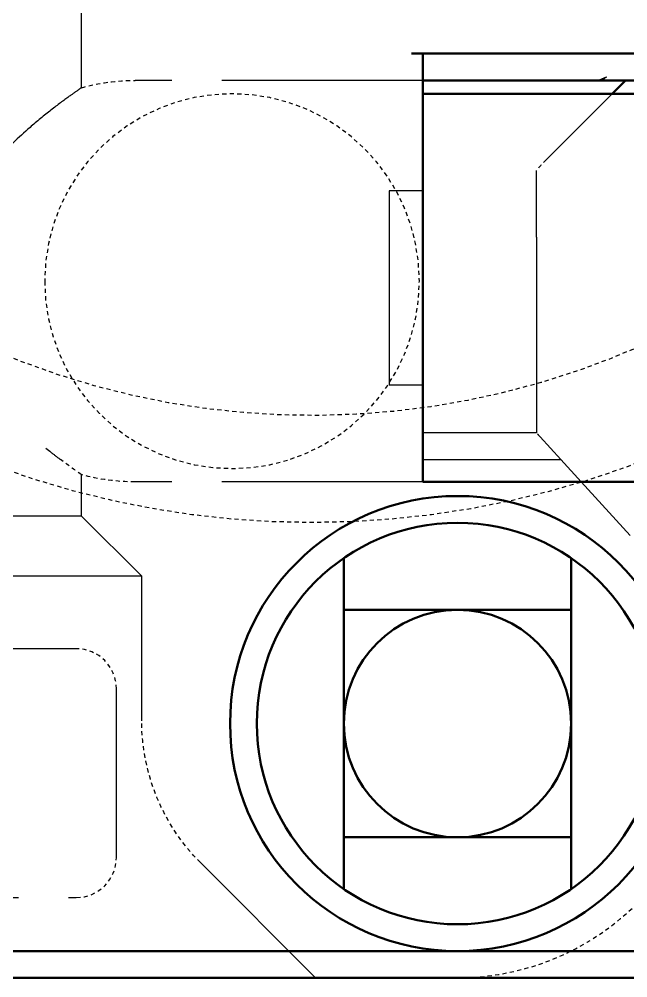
# Model space of a CAD drawing. Header units: millimetres. Extents: x 0 to 860, y -24 to 617.
# Drawn here: x 556.46 to 574.66, y 435.02 to 463.67 of the extents above; entities that cross this region are included whole.
import ezdxf

# ---------------------------------------------------------------- set-up
doc = ezdxf.new("R2010")
doc.units = ezdxf.units.MM
for name, pattern in [('AM_ISO02W050', [7.5, 6, -1.5]), ('AM_ISO08W050', [18, 12, -1.5, 3, -1.5]), ('HIDDEN2', [0.1875, 0.125, -0.0625])]:
    doc.linetypes.add(name, pattern=pattern)
for name, color, linetype, lineweight in [('AM_3', 6, 'AM_ISO02W050', 25), ('AM_7', 4, 'AM_ISO08W050', 25), ('Hidden', 7, 'HIDDEN2', 25), ('Visible', 7, 'Continuous', 50)]:
    doc.layers.add(name, color=color, linetype=linetype, lineweight=lineweight)

msp = doc.modelspace()

# ---------------------------------------------------------------- linework, layer by layer
at = {"layer": 'AM_3', "extrusion": (0, 1, 0)}
for p, q in [((558.326, 461.622), (558.326, 470.676)), ((568.526, 461.839), (559.926, 461.839)), ((574.191, 461.439), (572.225, 459.473)), ((568.526, 458.539), (567.526, 458.539)), ((567.526, 458.539), (567.526, 452.739)), ((571.926, 457.158), (571.926, 454.002)), ((571.926, 454.002), (571.926, 451.31)), ((567.526, 452.739), (568.526, 452.739)), ((571.926, 451.31), (568.526, 451.31)), ((572.653, 450.51), (572.036, 451.186)), ((568.526, 450.51), (572.653, 450.51)), ((572.653, 450.51), (573.265, 449.839)), ((558.326, 448.817), (558.326, 450.056)), ((568.526, 449.839), (559.926, 449.839)), ((573.265, 449.839), (574.726, 448.239)), ((558.326, 448.817), (553.526, 448.817)), ((558.326, 448.817), (560.126, 447.017)), ((560.126, 447.017), (551.726, 447.017)), ((560.126, 442.702), (560.126, 447.017)), ((558.172, 444.851), (551.884, 444.851)), ((559.372, 438.617), (559.372, 443.651)), ((561.883, 438.459), (565.326, 435.017)), ((542.939, 437.417), (558.172, 437.417))]:
    msp.add_line(p, q, dxfattribs=at)
at = {"layer": 'AM_7'}
msp.add_rational_spline([(574.017, 461.933), (573.904, 461.886), (573.791, 461.839)], [1, 1.00059464944, 1.00113564093], degree=2, dxfattribs=at)
for points, knots in [([(558.326, 461.622), (558.326, 461.622), (558.292, 461.599), (558.156, 461.503), (558.055, 461.432), (557.799, 461.246), (557.615, 461.11), (557.211, 460.794), (556.992, 460.614), (556.444, 460.137), (556.107, 459.815), (555.482, 459.127), (555.196, 458.762), (554.709, 457.997), (554.51, 457.596), (554.229, 456.755), (554.146, 456.314), (554.146, 455.839), (554.146, 455.364), (554.229, 454.923), (554.51, 454.082), (554.709, 453.681), (555.196, 452.915), (555.482, 452.551), (556.107, 451.863), (556.444, 451.54), (556.992, 451.064), (557.211, 450.884), (557.513, 450.648), (557.607, 450.576), (557.695, 450.51)], [1.3097594, 1.3097594, 1.3097594, 1.3097594, 1.3434162, 1.3434162, 1.3770733, 1.3770733, 1.4192037, 1.4192037, 1.4613342, 1.4613342, 1.532587, 1.532587, 1.6038399, 1.6038399, 1.6750927, 1.6750927, 1.7463456, 1.7463456, 1.7463456, 1.8175984, 1.8175984, 1.8888512, 1.8888512, 1.9601041, 1.9601041, 2.0313569, 2.0313569, 2.0734874, 2.0734874, 2.0941772, 2.0941772, 2.0941772, 2.0941772]), ([(571.926, 457.158), (571.926, 457.477), (571.926, 457.797), (571.926, 458.461), (571.926, 458.806), (571.926, 459.151)], [-0.1364897, -0.1364897, -0.1364897, -0.1364897, -0.0706508, -0.0706508, 0, 0, 0, 0])]:
    msp.add_open_spline(points, degree=3, knots=knots, dxfattribs=at)
at = {"layer": 'Hidden', "extrusion": (1e-16, 0, -1)}
msp.add_circle((-562.826, 455.839), 5.6, dxfattribs=at)
at = {"layer": 'Hidden'}
for centre, radius, start, end in [((565.227, 476.136), 24.3, 237.8231, 137.1805), ((565.227, 476.136), 16.703, 301.135, 301.7518), ((565.227, 476.136), 27.5, 244.5166, 325.2098), ((576.468, 455.231), 6, 135, 139.2004), ((558.172, 443.651), 1.2, 0, 90), ((558.172, 438.617), 1.2, 270, 0), ((569.567, 442.617), 7.6, 270, 319.1777)]:
    msp.add_arc(centre, radius, start, end, dxfattribs=at)
at = {"layer": 'Hidden', "extrusion": (1e-16, 0, -1)}
for centre, radius, start, end in [((-565.227, 476.136), 12, 30.264, 330.0521), ((-559.926, 455.839), 6, 74.534, 90), ((-576.468, 455.231), 6, 317.6116, 319.2004), ((-569.71, 466.533), 20.027, 304.6406, 306.8626), ((-559.926, 455.839), 6, 270, 285.466), ((-566.126, 442.702), 6, 315, 0)]:
    msp.add_arc(centre, radius, start, end, dxfattribs=at)
at = {"layer": 'Visible', "extrusion": (0, 1, 0)}
for p, q in [((568.526, 462.639), (568.191, 462.639)), ((584.791, 462.639), (568.191, 462.639)), ((568.526, 462.639), (568.526, 449.839)), ((568.526, 461.839), (583.991, 461.839)), ((574.591, 461.839), (574.191, 461.439)), ((568.526, 461.439), (581.526, 461.439)), ((568.526, 449.839), (568.526, 461.439)), ((581.526, 449.839), (568.526, 449.839)), ((583.726, 449.839), (568.526, 449.839)), ((566.167, 437.673), (566.167, 447.56)), ((572.967, 447.56), (572.967, 437.673)), ((566.167, 446.017), (572.967, 446.017)), ((572.967, 439.217), (566.167, 439.217)), ((569.567, 435.817), (522.081, 435.817)), ((591.455, 435.817), (569.567, 435.817)), ((522.081, 435.017), (591.455, 435.017))]:
    msp.add_line(p, q, dxfattribs=at)
at = {"layer": 'Visible'}
msp.add_circle((569.567, 442.617), 6.8, dxfattribs=at)
at = {"layer": 'Visible', "extrusion": (1e-16, 0, -1)}
msp.add_circle((-569.567, 442.617), 6, dxfattribs=at)
at = {"layer": 'Visible'}
for start, end in [(90, 180), (0, 90), (180, 270), (270, 0)]:
    msp.add_arc((569.567, 442.617), 3.4, start, end, dxfattribs=at)

doc.saveas('drawing.dxf')
